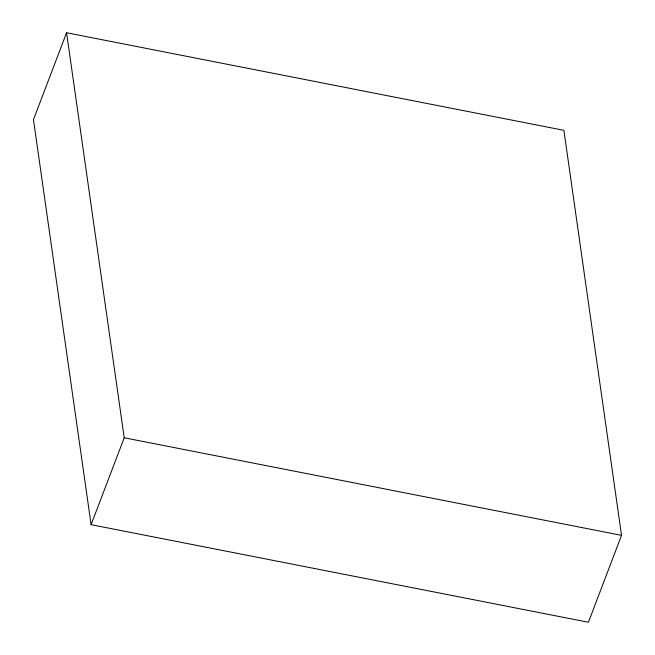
<?xml version="1.0" encoding="UTF-8"?>
<svg xmlns="http://www.w3.org/2000/svg" width="655" height="655" viewBox="0 0 655 655"><rect width="100%" height="100%" fill="white"/><g stroke="black" fill="none" stroke-linecap="round" stroke-linejoin="round"><path stroke-width="0.98" d="M66.573 32.75L33.471 119.644L91.111 524.671L588.427 622.25L621.529 535.356L563.889 130.329L66.573 32.75L124.213 437.777L91.111 524.671M124.213 437.777L621.529 535.356"/></g></svg>
